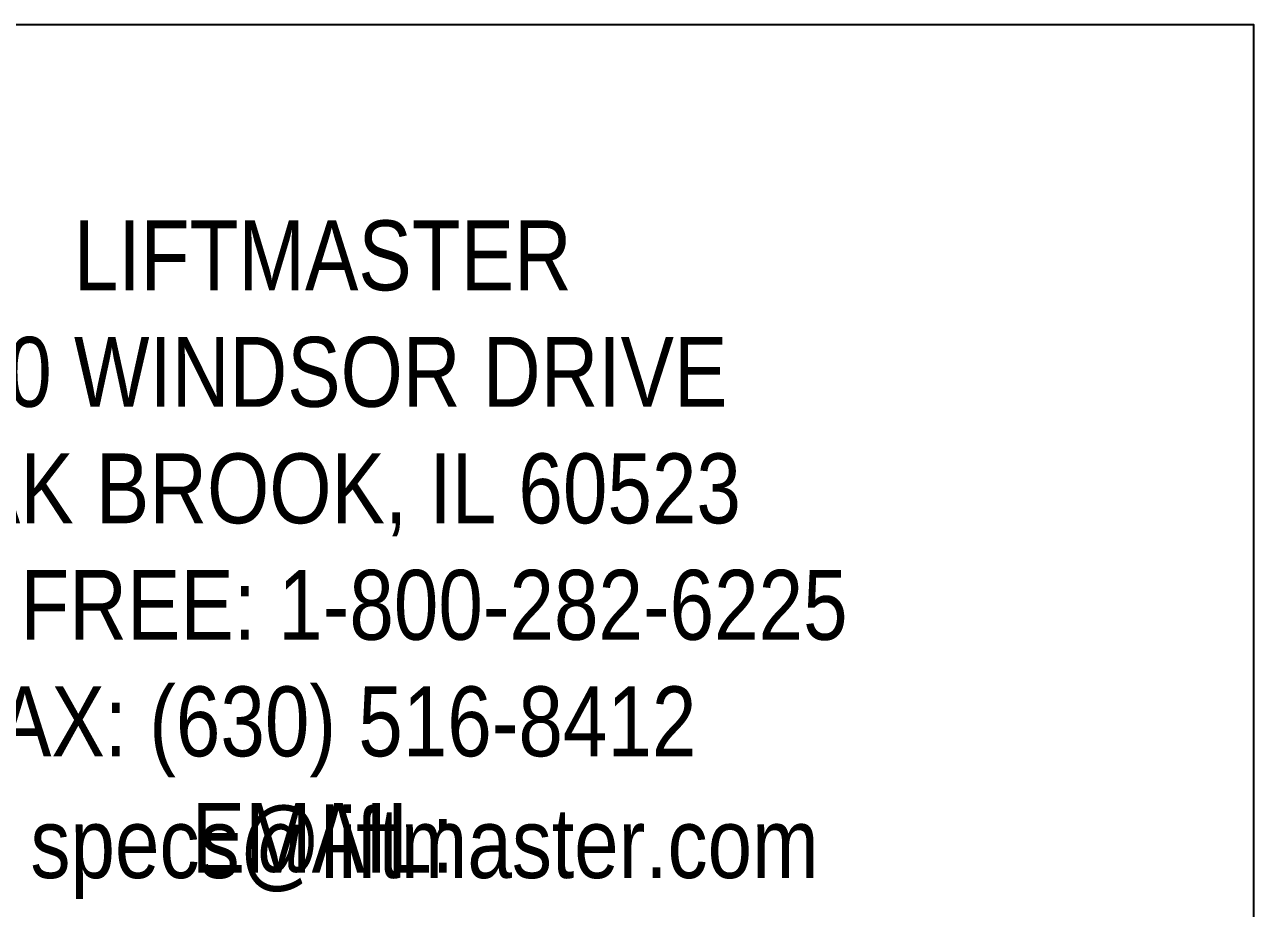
# Model space of a CAD drawing. Extents: x 0 to 216, y 0 to 280.
# Drawn here: x 160.1 to 216, y 239.8 to 280 of the extents above; entities that cross this region are included whole.
import ezdxf

# ---------------------------------------------------------------- set-up
doc = ezdxf.new("R2010")
doc.units = 0
doc.header["$MEASUREMENT"] = 0
for name, color, linetype in [('2132-LOGO$0$CADdetails-2-FINELIGHT', 2, 'CONTINUOUS'), ('2132-LOGO$0$CADdetails-7-VERYFINE', 7, 'CONTINUOUS'), ('CADdetails-7-VERYFINE', 7, 'CONTINUOUS')]:
    doc.layers.add(name, color=color, linetype=linetype)
doc.styles.add('2132-LOGO$0$CADdetails-SUBHEADING', font='ARIALN.TTF', dxfattribs={"height": 3.18})

# ---------------------------------------------------------------- blocks, each defined once
blk = doc.blocks.new('2132-LOGO')
at = {"layer": '2132-LOGO$0$CADdetails-7-VERYFINE'}
blk.add_lwpolyline([(0, 0), (0, 280), (216, 280), (216, 0)], close=True, dxfattribs=at)
at = {"layer": '2132-LOGO$0$CADdetails-2-FINELIGHT', "char_height": 3.18, "style": '2132-LOGO$0$CADdetails-SUBHEADING'}
for s, insert, width, attachment_point in [('LIFTMASTER\\P300 WINDSOR DRIVE\\POAK BROOK, IL 60523 \\PTOLL FREE: 1-800-282-6225\\PFAX: (630) 516-8412\\PEMAIL: ', (173.636, 271.088), 51.51168, 2), ('specs@liftmaster.com', (160.328, 244.343), 80.17075, 1)]:
    blk.add_mtext(s, dxfattribs=dict(at, insert=insert, width=width, attachment_point=attachment_point))

msp = doc.modelspace()

# ---------------------------------------------------------------- block references
at = {"layer": 'CADdetails-7-VERYFINE'}
msp.add_blockref('2132-LOGO', (0, 0), dxfattribs=at)

doc.saveas('drawing.dxf')
